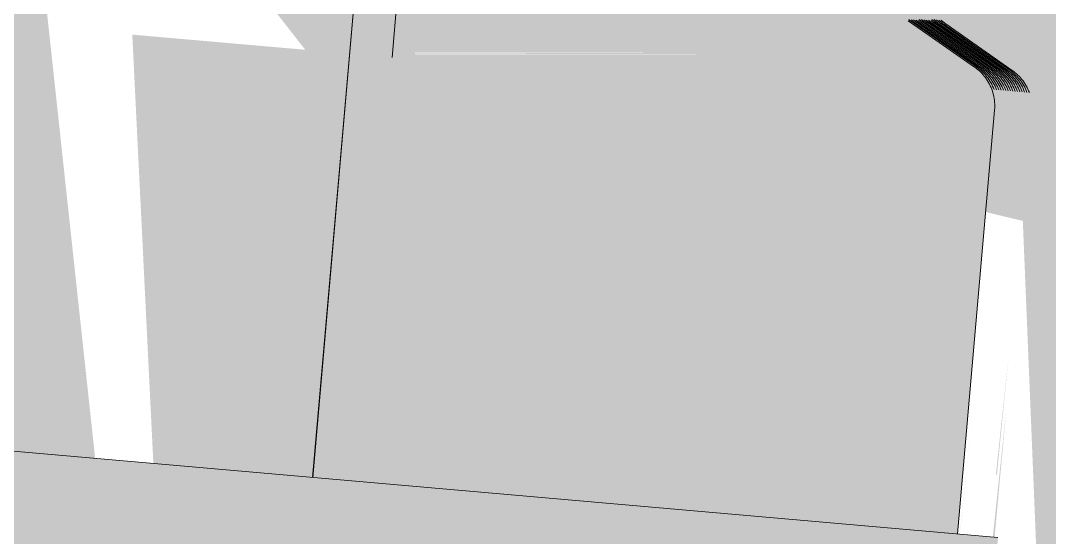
# Model space of a CAD drawing. Header units: metres. Extents: x -4613 to -4328, y -1 to 30.
# Drawn here: x -4548.60637 to -4548.58843, y 16.91376 to 16.92278 of the extents above; entities that cross this region are included whole.
import ezdxf

# ---------------------------------------------------------------- set-up
doc = ezdxf.new("R2010")
doc.units = ezdxf.units.M
doc.layers.add('A-ROOF', color=132, linetype='Continuous', lineweight=5)
doc.layers.add('Q-SPCQ', color=91, linetype='Continuous', lineweight=5)

# ---------------------------------------------------------------- blocks, each defined once
blk = doc.blocks.new('Static Line_Sayfa_Metal Deck_Pan Mount - Up to 15 _ pitch - Max 2 Users-1845874-SOUTH WEST')
at = {"layer": 'Q-SPCQ'}
h = blk.add_hatch(color=256, dxfattribs=at)
h.paths.add_polyline_path([(-4548.60507, 16.915141), (-4548.606345, 16.926938), (-4548.608634, 16.927138), (-4548.607359, 16.915341), (-4548.606685, 16.915282)])
h.paths.add_polyline_path([(-4548.611476, 16.915701), (-4548.610923, 16.927339), (-4548.613213, 16.927539), (-4548.614227, 16.915942)])
for points in [[(-4548.590028, 16.913825), (-4548.589382, 16.921215), (-4548.604423, 16.922531), (-4548.604055, 16.915052), (-4548.592299, 16.914024)], [(-4548.589341, 16.91486), (-4548.589136, 16.916944), (-4548.589359, 16.91486)], [(-4548.589751, 16.90887), (-4548.589323, 16.913763), (-4548.614227, 16.915942), (-4548.614656, 16.911048), (-4548.592299, 16.909092)], [(-4548.589987, 16.913821), (-4548.58976, 16.915942), (-4548.58998, 16.91391)], [(-4548.589946, 16.913818), (-4548.589719, 16.915942), (-4548.589946, 16.913825)], [(-4548.589382, 16.913768), (-4548.589177, 16.916004), (-4548.589413, 16.913771)]]:
    blk.add_hatch(color=256, dxfattribs=at).paths.add_polyline_path(points)
for p, q in [((-4548.601277, 16.914809), (-4548.600262, 16.926406)), ((-4548.601276, 16.914809), (-4548.600262, 16.926406)), ((-4548.599892, 16.922134), (-4548.599617, 16.925287)), ((-4548.599892, 16.922134), (-4548.599616, 16.925287)), ((-4548.589731, 16.921964), (-4548.590888, 16.922774)), ((-4548.58969, 16.921961), (-4548.590847, 16.922771)), ((-4548.589649, 16.921957), (-4548.590806, 16.922767)), ((-4548.589608, 16.921954), (-4548.590765, 16.922764)), ((-4548.589567, 16.92195), (-4548.590724, 16.92276)), ((-4548.589526, 16.921946), (-4548.590683, 16.922756)), ((-4548.589485, 16.921943), (-4548.590642, 16.922753)), ((-4548.589444, 16.921939), (-4548.590601, 16.922749)), ((-4548.589403, 16.921936), (-4548.59056, 16.922746)), ((-4548.589362, 16.921932), (-4548.590519, 16.922742)), ((-4548.589321, 16.921928), (-4548.590478, 16.922738)), ((-4548.58928, 16.921925), (-4548.590437, 16.922735)), ((-4548.589239, 16.921921), (-4548.590396, 16.922731)), ((-4548.589198, 16.921918), (-4548.590355, 16.922728)), ((-4548.589157, 16.921914), (-4548.590314, 16.922724)), ((-4548.589116, 16.92191), (-4548.590273, 16.92272)), ((-4548.589075, 16.921907), (-4548.590232, 16.922717)), ((-4548.590028, 16.913825), (-4548.589382, 16.921215)), ((-4548.614227, 16.915942), (-4548.589323, 16.913763))]:
    blk.add_line(p, q, dxfattribs=at)
at = {"layer": 'Q-SPCQ', "flags": 128}
for points in [[(-4548.590879, 16.922794), (-4548.590852, 16.922774)], [(-4548.590838, 16.92279), (-4548.590811, 16.922771)], [(-4548.590797, 16.922787), (-4548.59077, 16.922767)], [(-4548.590756, 16.922783), (-4548.590729, 16.922763)], [(-4548.590715, 16.922779), (-4548.590688, 16.92276)], [(-4548.590699, 16.922797), (-4548.590674, 16.922776), (-4548.590647, 16.922756)], [(-4548.590658, 16.922793), (-4548.590633, 16.922772), (-4548.590606, 16.922753)], [(-4548.590617, 16.922789), (-4548.590592, 16.922769), (-4548.590565, 16.922749)], [(-4548.590576, 16.922786), (-4548.590551, 16.922765), (-4548.590524, 16.922745)], [(-4548.590535, 16.922782), (-4548.59051, 16.922762), (-4548.590483, 16.922742)], [(-4548.590494, 16.922779), (-4548.590469, 16.922758), (-4548.590442, 16.922738)], [(-4548.590478, 16.922797), (-4548.590453, 16.922775), (-4548.590428, 16.922754), (-4548.590401, 16.922735)], [(-4548.590437, 16.922793), (-4548.590412, 16.922771), (-4548.590387, 16.922751), (-4548.59036, 16.922731)], [(-4548.590396, 16.92279), (-4548.590371, 16.922768), (-4548.590346, 16.922747), (-4548.590319, 16.922728)], [(-4548.590355, 16.922786), (-4548.59033, 16.922764), (-4548.590305, 16.922744), (-4548.590278, 16.922724)], [(-4548.590314, 16.922782), (-4548.590289, 16.922761), (-4548.590264, 16.92274), (-4548.590237, 16.92272)], [(-4548.589731, 16.921964), (-4548.589705, 16.921945), (-4548.589679, 16.921924), (-4548.589654, 16.921903), (-4548.589629, 16.92188), (-4548.589606, 16.921857), (-4548.589584, 16.921832), (-4548.589563, 16.921807), (-4548.589542, 16.921781), (-4548.589523, 16.921754), (-4548.589505, 16.921726), (-4548.589488, 16.921698), (-4548.589472, 16.921669), (-4548.589457, 16.921639), (-4548.589444, 16.921609), (-4548.589432, 16.921578), (-4548.589421, 16.921547), (-4548.589411, 16.921515), (-4548.589402, 16.921483), (-4548.589395, 16.921451), (-4548.589389, 16.921418), (-4548.589385, 16.921386), (-4548.589381, 16.921353), (-4548.589379, 16.92132), (-4548.589379, 16.921287), (-4548.589379, 16.921254), (-4548.589381, 16.921221)], [(-4548.58969, 16.921961), (-4548.589664, 16.921941), (-4548.589638, 16.921921), (-4548.589613, 16.921899), (-4548.589588, 16.921876), (-4548.589565, 16.921853), (-4548.589543, 16.921828), (-4548.589522, 16.921803), (-4548.589501, 16.921777), (-4548.589482, 16.92175), (-4548.589464, 16.921722), (-4548.589447, 16.921694), (-4548.589431, 16.921665), (-4548.589416, 16.921635), (-4548.589403, 16.921605), (-4548.589391, 16.921574)], [(-4548.589649, 16.921957), (-4548.589623, 16.921938), (-4548.589597, 16.921917), (-4548.589572, 16.921895), (-4548.589547, 16.921873), (-4548.589524, 16.921849), (-4548.589502, 16.921825), (-4548.589481, 16.9218), (-4548.58946, 16.921773), (-4548.589441, 16.921747), (-4548.589423, 16.921719), (-4548.589406, 16.92169), (-4548.58939, 16.921661), (-4548.589375, 16.921632), (-4548.589362, 16.921602), (-4548.58935, 16.921571)], [(-4548.589608, 16.921954), (-4548.589582, 16.921934), (-4548.589556, 16.921913), (-4548.589531, 16.921892), (-4548.589506, 16.921869), (-4548.589483, 16.921846), (-4548.589461, 16.921821), (-4548.58944, 16.921796), (-4548.589419, 16.92177), (-4548.5894, 16.921743), (-4548.589382, 16.921715), (-4548.589365, 16.921687), (-4548.589349, 16.921658), (-4548.589334, 16.921628), (-4548.589321, 16.921598), (-4548.589309, 16.921567)], [(-4548.589567, 16.92195), (-4548.589541, 16.92193), (-4548.589515, 16.92191), (-4548.58949, 16.921888), (-4548.589465, 16.921866), (-4548.589442, 16.921842), (-4548.58942, 16.921818), (-4548.589399, 16.921792), (-4548.589378, 16.921766), (-4548.589359, 16.921739), (-4548.589341, 16.921712), (-4548.589324, 16.921683), (-4548.589308, 16.921654), (-4548.589293, 16.921625), (-4548.58928, 16.921594), (-4548.589268, 16.921564)], [(-4548.589526, 16.921946), (-4548.5895, 16.921927), (-4548.589474, 16.921906), (-4548.589449, 16.921885), (-4548.589424, 16.921862), (-4548.589401, 16.921839), (-4548.589379, 16.921814), (-4548.589358, 16.921789), (-4548.589337, 16.921763), (-4548.589318, 16.921736), (-4548.5893, 16.921708), (-4548.589283, 16.92168), (-4548.589267, 16.921651), (-4548.589252, 16.921621), (-4548.589239, 16.921591), (-4548.589227, 16.92156)], [(-4548.589485, 16.921943), (-4548.589459, 16.921923), (-4548.589433, 16.921903), (-4548.589408, 16.921881), (-4548.589383, 16.921859), (-4548.58936, 16.921835), (-4548.589338, 16.921811), (-4548.589317, 16.921785), (-4548.589296, 16.921759), (-4548.589277, 16.921732), (-4548.589259, 16.921705), (-4548.589242, 16.921676), (-4548.589226, 16.921647), (-4548.589211, 16.921617), (-4548.589198, 16.921587), (-4548.589186, 16.921557)], [(-4548.589444, 16.921939), (-4548.589418, 16.92192), (-4548.589392, 16.921899), (-4548.589367, 16.921878), (-4548.589342, 16.921855), (-4548.589319, 16.921831), (-4548.589297, 16.921807), (-4548.589276, 16.921782), (-4548.589255, 16.921756), (-4548.589236, 16.921729), (-4548.589218, 16.921701), (-4548.589201, 16.921673), (-4548.589185, 16.921644), (-4548.58917, 16.921614), (-4548.589157, 16.921584), (-4548.589145, 16.921553)], [(-4548.589403, 16.921936), (-4548.589377, 16.921916), (-4548.589351, 16.921896), (-4548.589326, 16.921874), (-4548.589301, 16.921851), (-4548.589278, 16.921828), (-4548.589256, 16.921803), (-4548.589235, 16.921778), (-4548.589214, 16.921752), (-4548.589195, 16.921725), (-4548.589177, 16.921697), (-4548.58916, 16.921669), (-4548.589144, 16.92164), (-4548.589129, 16.92161), (-4548.589116, 16.92158), (-4548.589104, 16.921549)], [(-4548.589362, 16.921932), (-4548.589336, 16.921912), (-4548.58931, 16.921892), (-4548.589285, 16.92187), (-4548.589261, 16.921848), (-4548.589237, 16.921824), (-4548.589215, 16.9218), (-4548.589194, 16.921775), (-4548.589173, 16.921748), (-4548.589154, 16.921721), (-4548.589136, 16.921694), (-4548.589119, 16.921665), (-4548.589103, 16.921636), (-4548.589088, 16.921607), (-4548.589075, 16.921577), (-4548.589063, 16.921546)], [(-4548.589321, 16.921928), (-4548.589295, 16.921909), (-4548.589269, 16.921888), (-4548.589244, 16.921867), (-4548.58922, 16.921844), (-4548.589196, 16.921821), (-4548.589174, 16.921796), (-4548.589153, 16.921771), (-4548.589132, 16.921745), (-4548.589113, 16.921718), (-4548.589095, 16.92169), (-4548.589078, 16.921662), (-4548.589062, 16.921633), (-4548.589047, 16.921603), (-4548.589034, 16.921573), (-4548.589022, 16.921542)], [(-4548.58928, 16.921925), (-4548.589254, 16.921905), (-4548.589228, 16.921885), (-4548.589203, 16.921863), (-4548.589179, 16.921841), (-4548.589155, 16.921817), (-4548.589133, 16.921793), (-4548.589112, 16.921767), (-4548.589091, 16.921741), (-4548.589072, 16.921714), (-4548.589054, 16.921687), (-4548.589037, 16.921658), (-4548.589021, 16.921629), (-4548.589006, 16.9216), (-4548.588993, 16.921569), (-4548.588981, 16.921539)], [(-4548.589239, 16.921921), (-4548.589213, 16.921902), (-4548.589187, 16.921881), (-4548.589162, 16.92186), (-4548.589138, 16.921837), (-4548.589114, 16.921813), (-4548.589092, 16.921789), (-4548.589071, 16.921764), (-4548.58905, 16.921738), (-4548.589031, 16.921711), (-4548.589013, 16.921683), (-4548.588996, 16.921655), (-4548.58898, 16.921626), (-4548.588965, 16.921596), (-4548.588952, 16.921566), (-4548.58894, 16.921535)], [(-4548.589198, 16.921918), (-4548.589172, 16.921898), (-4548.589146, 16.921878), (-4548.589121, 16.921856), (-4548.589097, 16.921833), (-4548.589073, 16.92181), (-4548.589051, 16.921785), (-4548.58903, 16.92176), (-4548.589009, 16.921734), (-4548.58899, 16.921707), (-4548.588972, 16.921679), (-4548.588955, 16.921651), (-4548.588939, 16.921622), (-4548.588924, 16.921592), (-4548.588911, 16.921562), (-4548.588899, 16.921531)], [(-4548.589157, 16.921914), (-4548.589131, 16.921895), (-4548.589105, 16.921874), (-4548.58908, 16.921852), (-4548.589056, 16.92183), (-4548.589032, 16.921806), (-4548.58901, 16.921782), (-4548.588989, 16.921757), (-4548.588968, 16.92173), (-4548.588949, 16.921704), (-4548.588931, 16.921676), (-4548.588914, 16.921647), (-4548.588898, 16.921618), (-4548.588884, 16.921589), (-4548.58887, 16.921559), (-4548.588858, 16.921528)], [(-4548.589116, 16.92191), (-4548.58909, 16.921891), (-4548.589064, 16.92187), (-4548.589039, 16.921849), (-4548.589015, 16.921826), (-4548.588991, 16.921803), (-4548.588969, 16.921778), (-4548.588948, 16.921753), (-4548.588927, 16.921727), (-4548.588908, 16.9217), (-4548.58889, 16.921672), (-4548.588873, 16.921644), (-4548.588857, 16.921615), (-4548.588843, 16.921585), (-4548.588829, 16.921555), (-4548.588817, 16.921524)], [(-4548.589075, 16.921907), (-4548.589049, 16.921887), (-4548.589023, 16.921867), (-4548.588998, 16.921845), (-4548.588974, 16.921823), (-4548.58895, 16.921799), (-4548.588928, 16.921775), (-4548.588907, 16.921749), (-4548.588886, 16.921723), (-4548.588867, 16.921696), (-4548.588849, 16.921669), (-4548.588832, 16.92164), (-4548.588816, 16.921611), (-4548.588802, 16.921582), (-4548.588788, 16.921551), (-4548.588776, 16.921521)]]:
    blk.add_lwpolyline(points, dxfattribs=at)
blk = doc.blocks.new('Roof Gutters3 - Roof Gutters-1885272-SOUTH WEST')
at = {"layer": 'A-ROOF'}
h = blk.add_hatch(color=256, dxfattribs=at)
h.paths.add_polyline_path([(-4548.599494, 16.922217), (-4548.599494, 16.922224), (-4548.593457, 16.922217)])
h.paths.add_polyline_path([(-4548.599494, 16.922203), (-4548.599494, 16.92221), (-4548.593457, 16.922203)])
h.paths.add_polyline_path([(-4548.599494, 16.922189), (-4548.599494, 16.922196), (-4548.593457, 16.922189)])
h.paths.add_polyline_path([(-4547.055758, 16.81311), (-4548.031323, 16.896136), (-4548.603471, 16.924911), (-4548.601406, 16.922267), (-4548.58889, 16.919283), (-4548.588585, 16.911843), (-4548.586479, 16.909559), (-4548.585108, 16.908463), (-4548.502088, 16.898883), (-4548.502029, 16.893842), (-4548.378336, 16.88302), (-4547.110745, 16.816017)])
h.paths.add_polyline_path([(-4548.70242, 16.911374), (-4548.699925, 16.917321), (-4548.636503, 16.913758), (-4548.636579, 16.916825), (-4548.623287, 16.917859), (-4548.623385, 16.927046), (-4548.637543, 16.927785), (-4548.639826, 16.921193), (-4548.643114, 16.921481), (-4548.643114, 16.928076), (-4549.263594, 16.96047), (-4548.705513, 16.911644)])
h.paths.add_polyline_path([(-4548.705595, 16.914797), (-4548.705513, 16.914804), (-4548.705554, 16.914797)])
h.paths.add_polyline_path([(-4548.657028, 16.91503), (-4548.657028, 16.915037), (-4548.649837, 16.91503)])
h.paths.add_polyline_path([(-4548.657028, 16.915044), (-4548.657028, 16.915052), (-4548.649837, 16.915044)])
h.paths.add_polyline_path([(-4548.657028, 16.915198), (-4548.657028, 16.915205), (-4548.649837, 16.915198)])
h.paths.add_polyline_path([(-4548.649837, 16.915213), (-4548.649837, 16.91522), (-4548.642647, 16.915213)])
h.paths.add_polyline_path([(-4548.649837, 16.915227), (-4548.649837, 16.915234), (-4548.642647, 16.915227)])
h.paths.add_polyline_path([(-4548.657028, 16.915227), (-4548.657028, 16.915234), (-4548.649837, 16.915227)])
h.paths.add_polyline_path([(-4548.649837, 16.915343), (-4548.649837, 16.91535), (-4548.642647, 16.915343)])
h.paths.add_polyline_path([(-4548.657028, 16.915343), (-4548.657028, 16.91535), (-4548.649837, 16.915343)])
h.paths.add_polyline_path([(-4548.649837, 16.915372), (-4548.649837, 16.915379), (-4548.642647, 16.915372)])
h.paths.add_polyline_path([(-4548.657028, 16.915372), (-4548.657028, 16.915379), (-4548.649837, 16.915372)])
h.paths.add_polyline_path([(-4548.649837, 16.915479), (-4548.649837, 16.915486), (-4548.642647, 16.915479)])
h.paths.add_polyline_path([(-4548.649837, 16.915493), (-4548.649837, 16.9155), (-4548.642647, 16.915493)])
h.paths.add_polyline_path([(-4548.649837, 16.916825), (-4548.649837, 16.916833), (-4548.642647, 16.916825)])
h.paths.add_polyline_path([(-4548.657028, 16.916825), (-4548.657028, 16.916833), (-4548.649837, 16.916825)])
h.paths.add_polyline_path([(-4548.705513, 16.916825), (-4548.705554, 16.916836), (-4548.701943, 16.916833)])
h.paths.add_polyline_path([(-4548.649837, 16.916994), (-4548.649837, 16.917001), (-4548.642647, 16.916994)])
h.paths.add_polyline_path([(-4548.657028, 16.916994), (-4548.657028, 16.917001), (-4548.649837, 16.916994)])
h.paths.add_polyline_path([(-4548.664223, 16.916994), (-4548.664223, 16.917001), (-4548.657028, 16.916994)])
h.paths.add_polyline_path([(-4548.678604, 16.916994), (-4548.678604, 16.917001), (-4548.664223, 16.916994)])
h.paths.add_polyline_path([(-4548.649837, 16.917008), (-4548.649837, 16.917015), (-4548.642647, 16.917008)])
h.paths.add_polyline_path([(-4548.657028, 16.917008), (-4548.657028, 16.917015), (-4548.649837, 16.917008)])
h.paths.add_polyline_path([(-4548.678604, 16.917008), (-4548.678604, 16.917015), (-4548.664223, 16.917008)])
h.paths.add_polyline_path([(-4548.649837, 16.917023), (-4548.649837, 16.91703), (-4548.642647, 16.917023)])
h.paths.add_polyline_path([(-4548.657028, 16.917023), (-4548.657028, 16.91703), (-4548.649837, 16.917023)])
h.paths.add_polyline_path([(-4548.664223, 16.917023), (-4548.664223, 16.91703), (-4548.657028, 16.917023)])
h.paths.add_polyline_path([(-4548.628261, 16.91717), (-4548.628261, 16.917176), (-4548.623385, 16.917176)])
h.paths.add_polyline_path([(-4548.649837, 16.917198), (-4548.649837, 16.917205), (-4548.642647, 16.917198)])
h.paths.add_polyline_path([(-4548.664223, 16.917198), (-4548.664223, 16.917205), (-4548.657028, 16.917198)])
h.paths.add_polyline_path([(-4548.657028, 16.917212), (-4548.657028, 16.917219), (-4548.649837, 16.917212)])
h.paths.add_polyline_path([(-4548.649837, 16.917336), (-4548.649837, 16.917343), (-4548.642647, 16.917336)])
h.paths.add_polyline_path([(-4548.657028, 16.917336), (-4548.657028, 16.917343), (-4548.649837, 16.917336)])
h.paths.add_polyline_path([(-4548.664223, 16.917336), (-4548.664223, 16.917343), (-4548.657028, 16.917336)])
h.paths.add_polyline_path([(-4548.628261, 16.91735), (-4548.628261, 16.917357), (-4548.623385, 16.91735)])
h.paths.add_polyline_path([(-4548.649837, 16.91735), (-4548.649837, 16.917357), (-4548.642647, 16.91735)])
h.paths.add_polyline_path([(-4548.657028, 16.91735), (-4548.657028, 16.917357), (-4548.649837, 16.91735)])
h.paths.add_polyline_path([(-4548.664223, 16.91735), (-4548.664223, 16.917357), (-4548.657028, 16.91735)])
h.paths.add_polyline_path([(-4548.69299, 16.91735), (-4548.69299, 16.917357), (-4548.686752, 16.917357)])
h.paths.add_polyline_path([(-4548.649837, 16.917364), (-4548.649837, 16.917371), (-4548.642647, 16.917364)])
h.paths.add_polyline_path([(-4548.657028, 16.917364), (-4548.657028, 16.917371), (-4548.649837, 16.917364)])
h.paths.add_polyline_path([(-4548.664223, 16.917364), (-4548.664223, 16.917371), (-4548.657028, 16.917364)])
h.paths.add_polyline_path([(-4548.628261, 16.917364), (-4548.628261, 16.917371), (-4548.623385, 16.917364)])
h.paths.add_polyline_path([(-4548.649837, 16.917486), (-4548.649837, 16.917493), (-4548.642647, 16.917486)])
h.paths.add_polyline_path([(-4548.657028, 16.917486), (-4548.657028, 16.917493), (-4548.649837, 16.917486)])
h.paths.add_polyline_path([(-4548.664223, 16.917486), (-4548.664223, 16.917493), (-4548.657028, 16.917486)])
h.paths.add_polyline_path([(-4548.678604, 16.917486), (-4548.678604, 16.917493), (-4548.664223, 16.917486)])
h.paths.add_polyline_path([(-4548.69299, 16.917486), (-4548.69299, 16.917493), (-4548.678604, 16.917486)])
h.paths.add_polyline_path([(-4553.005394, 17.287835), (-4553.003014, 17.333427), (-4557.991794, 17.769889), (-4557.995771, 17.724436), (-4553.011368, 17.288358)])

msp = doc.modelspace()

# ---------------------------------------------------------------- block references
at = {"layer": 'A-ROOF'}
msp.add_blockref('Roof Gutters3 - Roof Gutters-1885272-SOUTH WEST', (0, 0), dxfattribs=at)
at = {"layer": 'Q-SPCQ'}
msp.add_blockref('Static Line_Sayfa_Metal Deck_Pan Mount - Up to 15 _ pitch - Max 2 Users-1845874-SOUTH WEST', (0, 0), dxfattribs=at)

doc.saveas('drawing.dxf')
